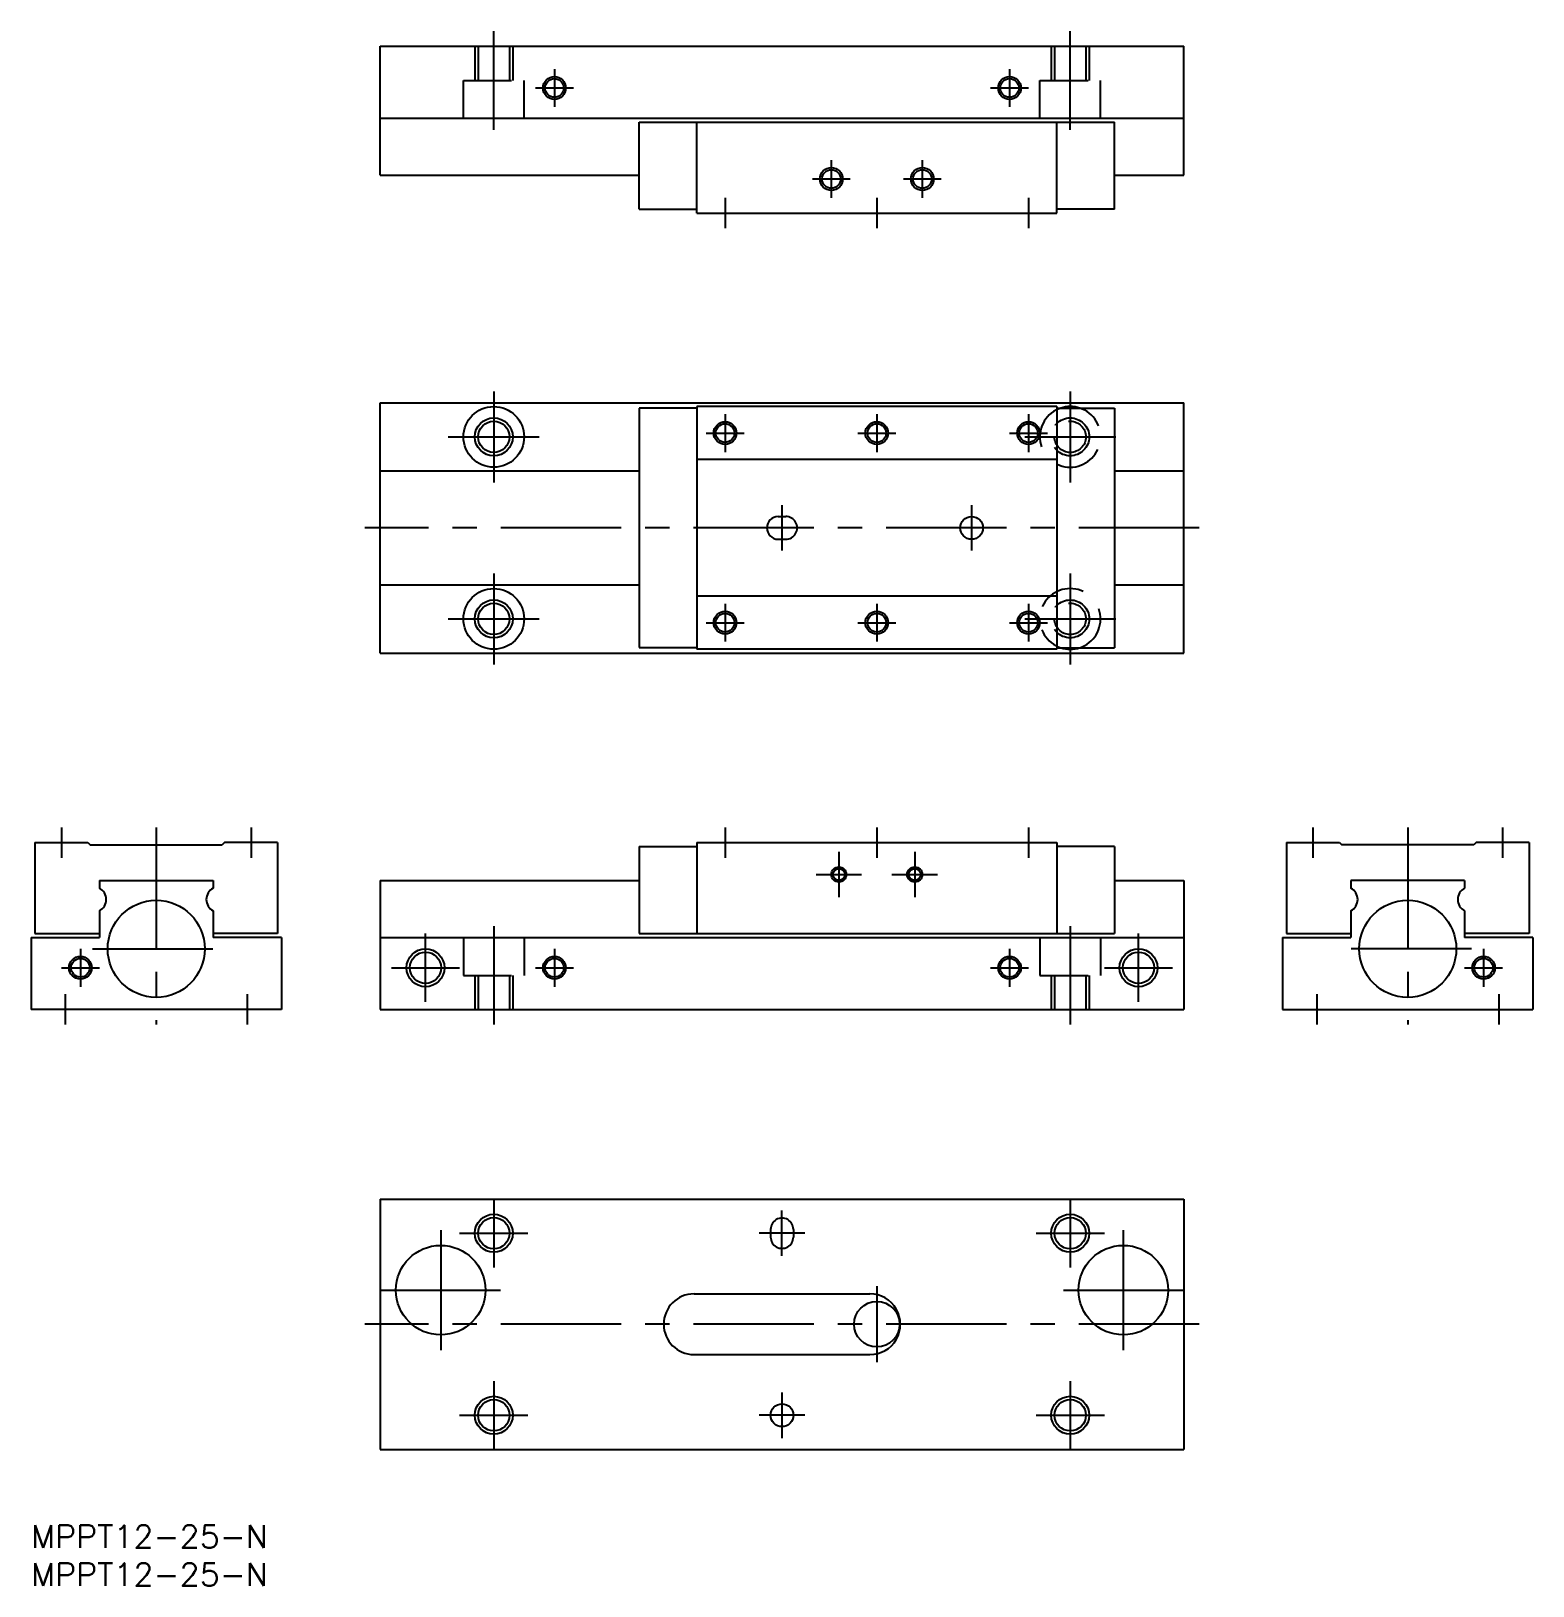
# Model space of a CAD drawing. Extents: x 0 to 198, y -8 to 197.
import ezdxf

# ---------------------------------------------------------------- set-up
doc = ezdxf.new("R2010")
doc.units = 0
doc.header["$LTSCALE"] = 0.5
doc.linetypes.add('CENTER', pattern=[50.8, 31.75, -6.35, 6.35, -6.35])
doc.linetypes.add('DASHED', pattern=[19.05, 12.7, -6.35])
for name, color, linetype in [('MSM_CENTER', 1, 'CENTER'), ('MSM_CONTINUOUS', 7, 'CONTINUOUS'), ('MSM_DASHED', 4, 'DASHED'), ('MSM_NARROW', 5, 'CONTINUOUS'), ('MSM_PART_NUMBER', 7, 'CONTINUOUS')]:
    doc.layers.add(name, color=color, linetype=linetype)
doc.styles.get("Standard").update_dxf_attribs({"font": 'txt.shx', "height": 3, "bigfont": 'bigfont.shx'})

# ---------------------------------------------------------------- blocks, each defined once
blk = doc.blocks.new('*U2')
at = {"layer": 'MSM_PART_NUMBER', "width": 1.029}
blk.add_text('MPPT12-25-N', height=3, dxfattribs=at).set_placement((0, -3))
blk = doc.blocks.new('*U3')
at = {"layer": 'MSM_PART_NUMBER', "width": 1.029}
blk.add_text('MPPT12-25-N', height=3, dxfattribs=at).set_placement((0, -8))

msp = doc.modelspace()

# ---------------------------------------------------------------- linework, layer by layer
at = {"layer": 'MSM_CENTER'}
for p, q in [((60.999992, 184.000001), (60.999992, 197.000001)), ((136.999996, 184.000001), (136.999996, 197.000001)), ((68.999992, 192.000001), (68.999992, 187.000001)), ((128.999996, 192.000001), (128.999996, 187.000001)), ((66.499992, 189.500001), (71.499992, 189.500001)), ((126.499996, 189.500001), (131.499996, 189.500001)), ((105.499996, 180.000001), (105.499996, 175.000001)), ((117.499996, 180.000001), (117.499996, 175.000001)), ((102.999996, 177.500001), (107.999996, 177.500001)), ((114.999996, 177.500001), (119.999996, 177.500001)), ((91.499996, 175.000001), (91.499996, 171.000001)), ((111.499996, 175.000001), (111.499996, 171.000001)), ((131.499996, 175.000001), (131.499996, 171.000001)), ((60.999992, 149.500001), (60.999992, 137.500001)), ((136.999996, 149.500001), (136.999996, 137.500001)), ((91.499996, 146.500001), (91.499996, 141.500001)), ((111.499996, 146.500001), (111.499996, 141.500001)), ((131.499996, 146.500001), (131.499996, 141.500001)), ((54.999992, 143.500001), (66.999992, 143.500001)), ((88.999996, 144.000001), (93.999996, 144.000001)), ((108.999996, 144.000001), (113.999996, 144.000001)), ((128.999996, 144.000001), (133.999996, 144.000001)), ((130.999996, 143.500001), (142.999996, 143.500001)), ((98.999996, 134.500001), (98.999996, 128.500001)), ((123.999996, 134.500001), (123.999996, 128.500001)), ((153.999996, 131.500001), (43.999992, 131.500001)), ((60.999992, 125.500001), (60.999992, 113.500001)), ((136.999996, 125.500001), (136.999996, 113.500001)), ((91.499996, 121.500001), (91.499996, 116.500001)), ((111.499996, 121.500001), (111.499996, 116.500001)), ((131.499996, 121.500001), (131.499996, 116.500001)), ((54.999992, 119.500001), (66.999992, 119.500001)), ((88.999996, 119.000001), (93.999996, 119.000001)), ((108.999996, 119.000001), (113.999996, 119.000001)), ((128.999996, 119.000001), (133.999996, 119.000001)), ((130.999996, 119.500001), (142.999996, 119.500001)), ((4, 91.999998), (4, 87.999998)), ((16.5, 91.999998), (16.5, 65.999998)), ((29, 91.999998), (29, 87.999998)), ((91.499996, 91.999998), (91.499996, 87.999998)), ((111.499996, 91.999998), (111.499996, 87.999998)), ((131.499996, 91.999998), (131.499996, 87.999998)), ((168.999996, 91.999998), (168.999996, 87.999998)), ((181.499996, 91.999998), (181.499996, 65.999998)), ((193.999996, 91.999998), (193.999996, 87.999998)), ((106.499996, 88.800001), (106.499996, 82.800001)), ((116.499996, 88.800001), (116.499996, 82.800001)), ((103.499996, 85.800001), (109.499996, 85.800001)), ((113.499996, 85.800001), (119.499996, 85.800001)), ((51.999992, 68.999998), (51.999992, 77.999998)), ((60.999992, 78.999998), (60.999992, 65.999998)), ((136.999988, 78.999998), (136.999988, 65.999998)), ((145.999996, 68.999998), (145.999996, 77.999998)), ((6.5, 75.999998), (6.5, 70.999998)), ((8.1, 75.999998), (24.899999, 75.999998)), ((68.999992, 75.999998), (68.999992, 70.999998)), ((128.999988, 75.999998), (128.999988, 70.999998)), ((189.899986, 75.999998), (173.099986, 75.999998)), ((191.499996, 75.999998), (191.499996, 70.999998)), ((4, 73.499998), (9, 73.499998)), ((47.499992, 73.499998), (56.499992, 73.499998)), ((66.499992, 73.499998), (71.499992, 73.499998)), ((126.499988, 73.499998), (131.499988, 73.499998)), ((141.499996, 73.499998), (150.499996, 73.499998)), ((188.999996, 73.499998), (193.999996, 73.499998)), ((4.5, 69.999998), (4.5, 65.999998)), ((28.5, 69.999998), (28.5, 65.999998)), ((169.499996, 69.999998), (169.499996, 65.999998)), ((193.499996, 69.999998), (193.499996, 65.999998)), ((60.999992, 42.999998), (60.999992, 33.999998)), ((98.999996, 35.499998), (98.999996, 41.499998)), ((136.999996, 42.999998), (136.999996, 33.999998)), ((53.999992, 38.899999), (53.999992, 23.100004)), ((56.499992, 38.499998), (65.499992, 38.499998)), ((101.999996, 38.499998), (95.999996, 38.499998)), ((132.499996, 38.499998), (141.499996, 38.499998)), ((143.999996, 38.899999), (143.999996, 23.100004)), ((46.099991, 30.999998), (61.899994, 30.999998)), ((111.499996, 31.499998), (111.499996, 21.499998)), ((136.100006, 30.999998), (151.899986, 30.999998)), ((153.999996, 26.499998), (43.999992, 26.499998)), ((60.999992, 19), (60.999992, 10)), ((136.999996, 19), (136.999996, 10)), ((98.999996, 17.5), (98.999996, 11.5)), ((56.499992, 14.5), (65.499992, 14.5)), ((101.999996, 14.5), (95.999996, 14.5)), ((132.499996, 14.5), (141.499996, 14.5))]:
    msp.add_line(p, q, dxfattribs=at)
at = {"layer": 'MSM_CONTINUOUS'}
for p, q in [((45.999992, 178.000001), (45.999992, 195.000001)), ((45.999992, 195.000001), (151.999996, 195.000001)), ((151.999996, 178.000001), (151.999996, 195.000001)), ((45.999992, 185.500001), (151.999996, 185.500001)), ((80.14999, 173.500001), (80.14999, 185.000001)), ((80.14999, 185.000001), (142.850006, 185.000001)), ((87.749996, 173.000001), (87.749996, 185.000001)), ((135.249976, 173.000001), (135.249976, 185.000001)), ((142.850006, 173.500001), (142.850006, 185.000001)), ((45.999992, 178.000001), (80.14999, 178.000001)), ((142.850006, 178.000001), (151.999996, 178.000001)), ((80.14999, 173.500001), (87.749996, 173.500001)), ((87.749996, 173.000001), (135.249976, 173.000001)), ((142.850006, 173.500001), (135.249976, 173.500001)), ((45.999992, 115.000001), (45.999992, 148.000001)), ((45.999992, 148.000001), (151.999996, 148.000001)), ((151.999996, 115.000001), (151.999996, 148.000001)), ((87.749996, 147.299981), (80.14999, 147.299981)), ((80.14999, 147.299981), (80.14999, 115.712501)), ((87.749996, 147.500001), (87.749996, 115.500001)), ((135.249976, 147.500001), (87.749996, 147.500001)), ((135.249976, 147.500001), (135.249976, 115.500001)), ((135.249976, 147.299981), (142.850006, 147.299981)), ((142.850006, 147.299981), (142.850006, 115.699991)), ((135.249976, 140.500001), (87.749996, 140.500001)), ((45.999992, 139.000001), (80.14999, 139.000001)), ((142.850006, 139.000001), (151.999996, 139.000001)), ((98.499996, 133.000001), (99.499996, 133.000001)), ((98.499996, 130.000001), (99.499996, 130.000001)), ((45.999992, 124.000001), (80.14999, 124.000001)), ((142.850006, 124.000001), (151.999996, 124.000001)), ((135.249976, 122.500001), (87.749996, 122.500001)), ((45.999992, 115.000001), (151.999996, 115.000001)), ((87.749996, 115.699991), (80.14999, 115.699991)), ((135.249976, 115.500001), (87.749996, 115.500001)), ((135.249976, 115.699991), (142.850006, 115.699991)), ((0.5, 89.999998), (7.5, 89.999998)), ((0.5, 89.999998), (0.5, 77.999998)), ((7.500017, 90.000006), (7.800016, 89.70001)), ((7.799988, 89.699995), (25.199982, 89.699995)), ((25.500004, 89.999998), (25.199999, 89.699995)), ((32.5, 89.999998), (25.5, 89.999998)), ((32.5, 89.999998), (32.5, 77.999998)), ((80.14999, 89.499998), (80.14999, 77.999998)), ((80.14999, 89.499998), (87.749996, 89.499998)), ((87.749996, 89.999998), (87.749996, 77.999998)), ((87.749996, 89.999998), (135.249976, 89.999998)), ((135.249976, 89.999998), (135.249976, 77.999998)), ((142.850006, 89.499998), (135.249976, 89.499998)), ((142.850006, 89.499998), (142.850006, 77.999998)), ((165.499996, 89.999998), (165.499996, 77.999998)), ((165.499996, 89.999998), (172.499996, 89.999998)), ((172.499996, 89.99999), (172.799996, 89.699987)), ((190.200006, 89.699995), (172.800016, 89.699995)), ((190.499976, 89.999998), (190.199996, 89.70001)), ((197.499996, 89.999998), (190.499996, 89.999998)), ((197.499996, 89.999998), (197.499996, 77.999998)), ((9, 84.999998), (9, 83.999998)), ((9, 84.999998), (24, 84.999998)), ((24, 84.999998), (24, 83.999998)), ((45.999992, 84.999998), (45.999992, 67.999998)), ((45.999992, 84.999998), (80.14999, 84.999998)), ((142.850006, 84.999998), (151.999996, 84.999998)), ((151.999996, 84.999998), (151.999996, 67.999998)), ((173.999996, 84.999998), (173.999996, 83.999998)), ((188.999996, 84.999998), (173.999996, 84.999998)), ((188.999996, 84.999998), (188.999996, 83.999998)), ((9, 80.999998), (9, 77.499998)), ((24, 80.999998), (24, 77.499998)), ((173.999996, 80.999998), (173.999996, 77.499998)), ((188.999996, 80.999998), (188.999996, 77.499998)), ((0.5, 77.999998), (9, 77.999998)), ((32.5, 77.999998), (24, 77.999998)), ((80.14999, 77.999998), (142.850006, 77.999998)), ((165.499996, 77.999998), (173.999996, 77.999998)), ((197.499996, 77.999998), (188.999996, 77.999998)), ((0, 77.499998), (0, 67.999998)), ((0, 77.499998), (9, 77.499998)), ((33, 77.499998), (24, 77.499998)), ((33, 77.499998), (33, 67.999998)), ((45.999992, 77.499998), (151.999996, 77.499998)), ((164.999996, 77.499998), (173.999996, 77.499998)), ((164.999996, 77.499998), (164.999996, 67.999998)), ((197.999996, 77.499998), (188.999996, 77.499998)), ((197.999996, 77.499998), (197.999996, 67.999998)), ((33, 67.999998), (0, 67.999998)), ((45.999992, 67.999998), (151.999996, 67.999998)), ((164.999996, 67.999998), (197.999996, 67.999998)), ((45.999992, 42.999998), (45.999992, 10)), ((45.999992, 42.999998), (151.999996, 42.999998)), ((151.999996, 42.999998), (151.999996, 10)), ((97.499996, 38.999998), (97.499996, 37.999998)), ((100.499996, 38.999998), (100.499996, 37.999998)), ((87.399998, 30.499998), (110.599994, 30.499998)), ((87.399998, 22.499998), (110.599994, 22.499998)), ((45.999992, 10), (151.999996, 10))]:
    msp.add_line(p, q, dxfattribs=at)
for centre, radius in [((68.999992, 189.500001), 1.2295), ((128.999996, 189.500001), 1.2295), ((105.499996, 177.500001), 1.2295), ((117.499996, 177.500001), 1.2295), ((60.999992, 143.500001), 4), ((60.999992, 143.500001), 2.067), ((91.499996, 144.000001), 1.2295), ((111.499996, 144.000001), 1.2295), ((131.499996, 144.000001), 1.2295), ((123.999996, 131.500001), 1.5), ((60.999992, 119.500001), 4), ((60.999992, 119.500001), 2.067), ((91.499996, 119.000001), 1.2295), ((111.499996, 119.000001), 1.2295), ((131.499996, 119.000001), 1.2295), ((106.499996, 85.800001), 0.7835), ((116.499996, 85.800001), 0.7835), ((16.5, 75.999998), 6.4), ((181.499996, 75.999998), 6.4), ((6.5, 73.499998), 1.2295), ((51.999992, 73.499998), 2.067), ((68.999992, 73.499998), 1.2295), ((128.999988, 73.499998), 1.2295), ((145.999996, 73.499998), 2.067), ((191.499996, 73.499998), 1.2295), ((60.999992, 38.499998), 2.067), ((136.999996, 38.499998), 2.067), ((53.999992, 30.999998), 5.9), ((143.999996, 30.999998), 5.9), ((111.499996, 26.499998), 3), ((60.999992, 14.5), 2.067), ((136.999996, 14.5), 2.067), ((98.999996, 14.5), 1.5)]:
    msp.add_circle(centre, radius, dxfattribs=at)
for centre, radius, start, end in [((136.999996, 143.500001), 4, 71.80421022, 108.19578978), ((98.499996, 131.500001), 1.5, 90.000003, 270), ((99.499996, 131.500001), 1.5, 270, 90.000003), ((136.999996, 119.500001), 4, 251.8055864, 288.1944136), ((8.199982, 82.499998), 1.699993, 298.07098, 61.925125), ((24.799988, 82.499998), 1.700008, 118.0719, 241.92623), ((173.200006, 82.499998), 1.700008, 298.07377, 61.928103), ((189.800016, 82.499998), 1.699993, 118.07487, 241.92902), ((98.999996, 38.999998), 1.5, 0, 180.00001), ((98.999996, 37.999998), 1.5, 179.99999, 0.00001), ((87.399998, 26.499998), 4, 90.000003, 270), ((110.599994, 26.499998), 4, 270, 90.000003)]:
    msp.add_arc(centre, radius, start, end, dxfattribs=at)
at = {"layer": 'MSM_DASHED'}
for p, q in [((58.499992, 195.000001), (58.499992, 190.500001)), ((58.932992, 195.000001), (58.932992, 190.500001)), ((63.066992, 195.000001), (63.066992, 190.500001)), ((63.499992, 195.000001), (63.499992, 190.500001)), ((134.499996, 195.000001), (134.499996, 190.500001)), ((134.932996, 195.000001), (134.932996, 190.500001)), ((139.066996, 195.000001), (139.066996, 190.500001)), ((139.499996, 195.000001), (139.499996, 190.500001)), ((56.999992, 185.500001), (56.999992, 190.500001)), ((56.999992, 190.500001), (64.999992, 190.500001)), ((64.999992, 185.500001), (64.999992, 190.500001)), ((132.999996, 185.500001), (132.999996, 190.500001)), ((132.999996, 190.500001), (140.999996, 190.500001)), ((140.999996, 185.500001), (140.999996, 190.500001)), ((56.999992, 77.499998), (56.999992, 72.499998)), ((64.999992, 77.499998), (64.999992, 72.499998)), ((132.999988, 77.499998), (132.999988, 72.499998)), ((140.999988, 77.499998), (140.999988, 72.499998)), ((56.999992, 72.499998), (64.999992, 72.499998)), ((58.499992, 72.499998), (58.499992, 67.999998)), ((58.932992, 72.499998), (58.932992, 67.999998)), ((63.066992, 72.499998), (63.066992, 67.999998)), ((63.499992, 72.499998), (63.499992, 67.999998)), ((132.999988, 72.499998), (140.999988, 72.499998)), ((134.499988, 72.499998), (134.499988, 67.999998)), ((134.932988, 72.499998), (134.932988, 67.999998)), ((139.066988, 72.499998), (139.066988, 67.999998)), ((139.499988, 72.499998), (139.499988, 67.999998))]:
    msp.add_line(p, q, dxfattribs=at)
for centre, radius in [((136.999996, 143.500001), 2.5), ((136.999996, 143.500001), 2.067), ((136.999996, 119.500001), 2.5), ((136.999996, 119.500001), 2.067)]:
    msp.add_circle(centre, radius, dxfattribs=at)
for centre, start, end in [((136.999996, 143.500001), 108.19578978, 71.80421022), ((136.999996, 119.500001), 288.1944136, 251.8055864)]:
    msp.add_arc(centre, 4, start, end, dxfattribs=at)
at = {"layer": 'MSM_NARROW'}
for centre, radius in [((68.999992, 189.500001), 1.5), ((128.999996, 189.500001), 1.5), ((105.499996, 177.500001), 1.5), ((117.499996, 177.500001), 1.5), ((60.999992, 143.500001), 2.5), ((91.499996, 144.000001), 1.5), ((111.499996, 144.000001), 1.5), ((131.499996, 144.000001), 1.5), ((60.999992, 119.500001), 2.5), ((91.499996, 119.000001), 1.5), ((111.499996, 119.000001), 1.5), ((131.499996, 119.000001), 1.5), ((106.499996, 85.800001), 1), ((116.499996, 85.800001), 1), ((51.999992, 73.499998), 2.5), ((145.999996, 73.499998), 2.5), ((6.5, 73.499998), 1.5), ((68.999992, 73.499998), 1.5), ((128.999988, 73.499998), 1.5), ((191.499996, 73.499998), 1.5), ((60.999992, 38.499998), 2.5), ((136.999996, 38.499998), 2.5), ((60.999992, 14.5), 2.5), ((136.999996, 14.5), 2.5)]:
    msp.add_circle(centre, radius, dxfattribs=at)

# ---------------------------------------------------------------- block references
at = {"layer": 'MSM_CONTINUOUS'}
for name in ['*U2', '*U3']:
    msp.add_blockref(name, (0, 0), dxfattribs=at)

doc.saveas('drawing.dxf')
